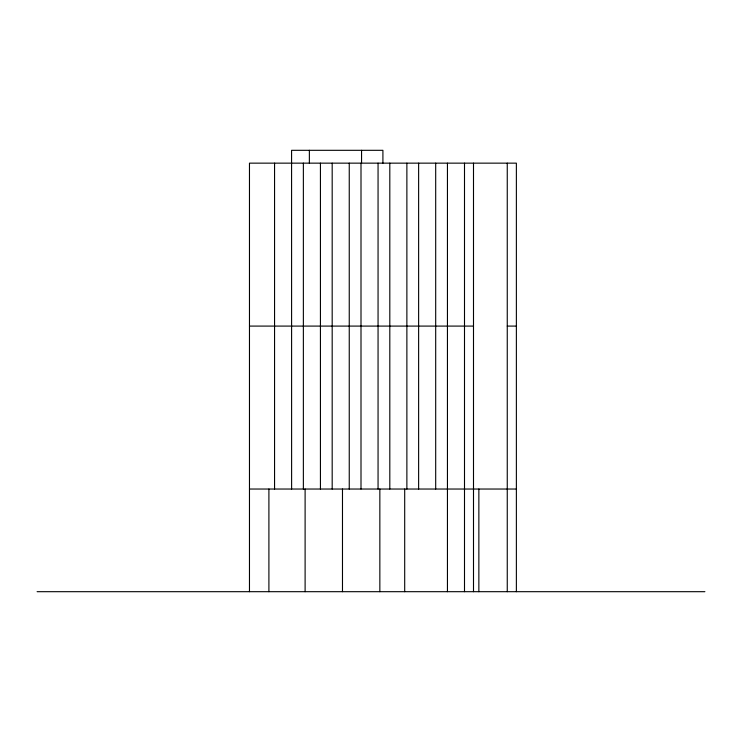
<?xml version="1.0" encoding="UTF-8"?>
<svg xmlns="http://www.w3.org/2000/svg" width="742" height="742" viewBox="0 0 742 742"><rect width="100%" height="100%" fill="white"/><g stroke="black" fill="none" stroke-linecap="round" stroke-linejoin="round"><path stroke-width="1.11" d="M249.47 326.09L473.498 326.09M507.259 326.09L516.376 326.09M249.47 489.034L516.376 489.034M37.1 591.689L704.9 591.689M516.376 591.689L516.376 163.147L249.47 163.147L249.47 591.689M507.259 163.147L507.259 591.689M478.859 489.034L478.859 591.689M473.498 163.147L473.498 591.689M464.501 163.147L464.501 591.689M447.445 163.147L447.445 591.689M435.693 163.147L435.693 489.034M418.627 163.147L418.627 489.034M406.876 163.147L406.876 489.034M404.696 489.034L404.696 591.689M389.81 163.147L389.81 489.034M382.909 163.147L382.909 150.311L291.578 150.311L291.615 489.034M379.848 489.034L379.848 591.689M378.058 163.147L378.058 489.034M361.558 150.311L361.558 163.147M361.002 163.147L361.002 489.034M349.25 163.147L349.25 489.034M342.479 489.034L342.479 591.689M332.184 163.147L332.184 489.034M320.433 163.147L320.433 489.034M309.368 150.311L309.368 163.147M305.11 489.034L305.11 591.689M303.367 163.147L303.367 489.034M274.559 163.147L274.559 489.034M268.901 489.034L268.901 591.689"/></g></svg>
